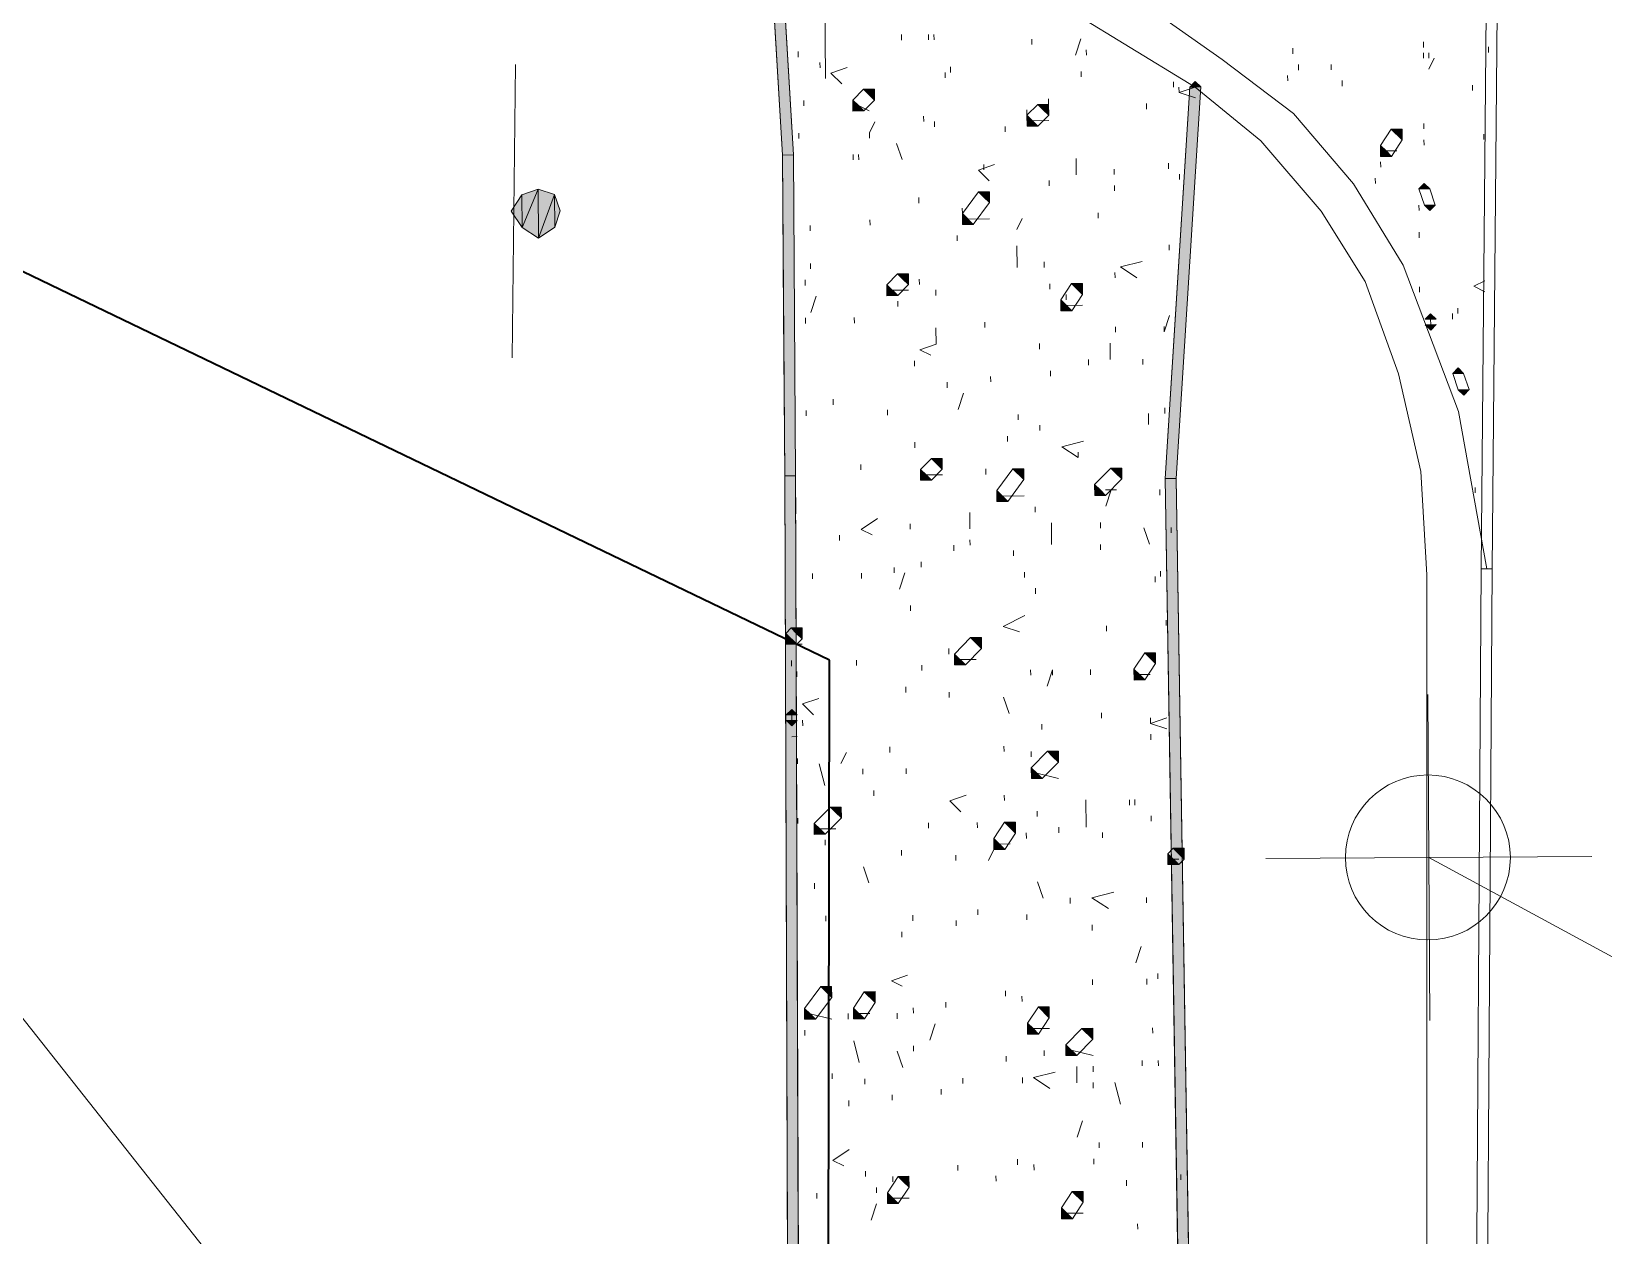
# Model space of a CAD drawing. Header units: inches. Extents: x -5728 to 15181, y 9834 to 15140.
# Drawn here: x 6551 to 6782.4, y 14161.2 to 14338.4 of the extents above; entities that cross this region are included whole.
import ezdxf

# ---------------------------------------------------------------- set-up
doc = ezdxf.new("R2010")
doc.units = ezdxf.units.IN
doc.header["$MEASUREMENT"] = 0
doc.linetypes.add('IMPORT-DASHEDX2 _4_', pattern=[0.1125, 0.075, -0.0375])
for name, color, linetype, lineweight in [('PDF_Geometry', 1, 'Continuous', 9), ('PDF_Solid Fills', 1, 'Continuous', 9), ('site plan converted for PDF_dwg', 1, 'Continuous', 9)]:
    doc.layers.add(name, color=color, linetype=linetype, lineweight=lineweight)

# ---------------------------------------------------------------- blocks, each defined once
blk = doc.blocks.new('site plan converted for PDF_dwg-1480341-SITE PLAN')
at = {"layer": 'PDF_Solid Fills'}
for points in [[(4547.32, 4440.2), (4548.92, 4440.2), (4547.32, 4470.6), (4545.72, 4470.6)], [(4560.92, 4448.2), (4559.32, 4449.8), (4560.92, 4449.8)], [(4603.32, 4392.2), (4604.92, 4392.2), (4608.92, 4449.8), (4607.32, 4449.8), (4605, 4416.4)], [(4607.32, 4449.8), (4608.12, 4450.6), (4608.92, 4449.8), (4608.12, 4449.8)], [(4557.72, 4446.6), (4557.72, 4448.2), (4559.32, 4446.6)], [(4586.52, 4445.8), (4584.92, 4447.4), (4586.52, 4447.4)], [(4583.32, 4444.2), (4583.32, 4445.8), (4584.92, 4444.2)], [(4638.52, 4441.8), (4636.92, 4443.4), (4638.52, 4443.4)], [(4547.32, 4393), (4548.92, 4393), (4548.92, 4440.2), (4547.32, 4440.2), (4547.32, 4416.78)], [(4635.32, 4439.4), (4635.32, 4441), (4636.92, 4439.4)], [(4640.92, 4434.6), (4641.72, 4435.4), (4642.52, 4434.6), (4641.72, 4434.6)], [(4577.72, 4433), (4576.12, 4434.6), (4577.72, 4434.6)], [(4573.72, 4429.8), (4573.72, 4431.4), (4575.32, 4429.8)], [(4642.52, 4431.4), (4641.72, 4432.2), (4643.32, 4432.2)], [(4562.52, 4419.4), (4562.52, 4421), (4564.12, 4419.4)], [(4565.72, 4421), (4564.12, 4422.6), (4565.72, 4422.6)], [(4591.32, 4419.4), (4589.72, 4421), (4591.32, 4421)], [(4588.12, 4417), (4588.12, 4418.6), (4589.72, 4417)], [(4641.72, 4415.4), (4642.57, 4416.15), (4643.32, 4415.4), (4642.52, 4415.4)], [(4645.72, 4407.4), (4646.52, 4408.2), (4647.32, 4407.4), (4646.52, 4407.4)], [(4647.32, 4404.2), (4646.52, 4405), (4648.12, 4405)], [(4570.52, 4393.8), (4568.92, 4395.4), (4570.52, 4395.4)], [(4567.32, 4392.2), (4567.32, 4393.8), (4568.92, 4392.2)], [(4582.52, 4392.2), (4580.92, 4393.8), (4582.52, 4393.8)], [(4596.92, 4392.2), (4595.32, 4393.8), (4596.92, 4393.8)], [(4546.52, 4140.2), (4548.12, 4140.2), (4548.92, 4393), (4547.32, 4393), (4546.62, 4171.44)], [(4592.92, 4389.8), (4592.92, 4391.4), (4594.52, 4389.8)], [(4605.72, 4137), (4607.32, 4137), (4604.92, 4392.2), (4603.32, 4392.2), (4605.4, 4171.05)], [(4578.52, 4389), (4578.52, 4390.6), (4580.12, 4389)], [(4549.72, 4369), (4548.12, 4370.6), (4549.72, 4370.6)], [(4547.32, 4368.2), (4547.32, 4369.8), (4548.92, 4368.2)], [(4576.12, 4367.4), (4574.52, 4369), (4576.12, 4369)], [(4572.12, 4365), (4572.12, 4366.6), (4573.72, 4365)], [(4601.72, 4365), (4600.12, 4366.6), (4601.72, 4366.6)], [(4598.52, 4362.6), (4598.52, 4364.2), (4600.12, 4362.6)], [(4547.32, 4357.8), (4548.12, 4358.6), (4548.92, 4357.8), (4548.12, 4357.8)], [(4587.32, 4350.6), (4585.72, 4352.2), (4587.32, 4352.2)], [(4583.32, 4348.2), (4583.32, 4349.8), (4584.92, 4348.2)], [(4555.32, 4342.6), (4553.72, 4344.2), (4555.32, 4344.2)], [(4551.32, 4340.2), (4551.32, 4341.8), (4552.92, 4340.2)], [(4580.92, 4340.2), (4579.32, 4341.8), (4580.92, 4341.8)], [(4577.72, 4337.8), (4577.72, 4339.4), (4579.32, 4337.8)], [(4605.72, 4336.2), (4604.12, 4337.8), (4605.72, 4337.8)], [(4603.32, 4335.4), (4603.32, 4337), (4604.92, 4335.4)], [(4553.72, 4316.2), (4552.12, 4317.8), (4553.72, 4317.8)], [(4560.12, 4315.4), (4558.52, 4317), (4560.12, 4317)], [(4549.72, 4313), (4549.72, 4314.6), (4551.32, 4313)], [(4556.92, 4313), (4556.92, 4314.6), (4558.52, 4313)], [(4585.72, 4313), (4584.12, 4314.6), (4585.72, 4314.6)], [(4582.52, 4310.6), (4582.52, 4312.2), (4584.12, 4310.6)], [(4592.12, 4309.8), (4590.52, 4311.4), (4592.12, 4311.4)], [(4588.12, 4307.4), (4588.12, 4309), (4589.72, 4307.4)], [(4564.92, 4288.2), (4563.32, 4289.8), (4564.92, 4289.8)], [(4561.72, 4285.8), (4561.72, 4287.4), (4563.32, 4285.8)], [(4590.52, 4285.8), (4588.92, 4287.4), (4590.52, 4287.4)], [(4587.32, 4283.4), (4587.32, 4285), (4588.92, 4283.4)]]:
    blk.add_hatch(color=147, dxfattribs=at).paths.add_polyline_path(points, flags=0)
at = {"layer": 'PDF_Solid Fills', "lineweight": 15}
for points in [[(4511.32, 4428.2), (4511.32, 4435.4), (4508.92, 4429.8)], [(4508.92, 4429.8), (4508.92, 4434.6), (4511.32, 4435.4)], [(4511.32, 4428.2), (4511.32, 4435.4), (4513.72, 4434.6)], [(4508.92, 4429.8), (4508.92, 4434.6), (4507.32, 4432.2)], [(4511.32, 4428.2), (4513.72, 4429.8), (4513.72, 4434.6)], [(4513.72, 4429.8), (4513.72, 4434.6), (4514.52, 4432.2)], [(4642.52, 4413.8), (4641.72, 4414.6), (4643.32, 4414.6)], [(4548.12, 4356.2), (4547.32, 4357), (4548.92, 4357)]]:
    blk.add_hatch(color=155, dxfattribs=at).paths.add_polyline_path(points, flags=0)
at = {"layer": 'PDF_Geometry', "color": 155, "lineweight": 15}
for p, q in [((4553.72, 4451.4), (4553.72, 4499.4)), ((4564.92, 4457.8), (4564.92, 4457)), ((4568.92, 4457.8), (4568.92, 4457)), ((4569.72, 4457.8), (4569.72, 4457)), ((4584.12, 4457), (4584.12, 4456.2)), ((4590.52, 4454.6), (4591.32, 4457)), ((4641.72, 4456.2), (4641.72, 4455.4)), ((4507.32, 4410.6), (4508.12, 4453.8)), ((4549.72, 4455.4), (4549.72, 4454.6)), ((4552.92, 4453.8), (4552.92, 4453)), ((4592.12, 4455.4), (4592.12, 4454.6)), ((4622.52, 4455.4), (4622.52, 4454.6)), ((4641.72, 4454.6), (4641.72, 4453.8)), ((4642.52, 4454.6), (4642.52, 4453.8)), ((4642.52, 4452.2), (4643.32, 4453.8)), ((4651.32, 4455.4), (4651.32, 4454.6)), ((4571.32, 4452.2), (4571.32, 4451.4)), ((4572.12, 4453), (4572.12, 4452.2)), ((4591.32, 4452.2), (4591.32, 4451.4)), ((4621.72, 4451.4), (4621.72, 4450.6)), ((4623.32, 4453), (4623.32, 4452.2)), ((4628.12, 4453), (4628.12, 4452.2)), ((4604.92, 4450.6), (4604.92, 4449.8)), ((4605.72, 4449.8), (4605.72, 4449)), ((4629.72, 4450.6), (4629.72, 4449.8)), ((4648.92, 4449.8), (4648.92, 4449)), ((4550.52, 4448.2), (4550.52, 4447.4)), ((4558.52, 4447.4), (4560.12, 4446.6)), ((4583.32, 4446.6), (4583.32, 4445.8)), ((4586.52, 4448.2), (4586.52, 4447.4)), ((4600.92, 4447.4), (4600.92, 4446.6)), ((4568.12, 4445.8), (4568.12, 4445)), ((4569.72, 4445), (4569.72, 4444.2)), ((4580.12, 4444.2), (4580.12, 4443.4)), ((4584.12, 4445), (4586.52, 4445)), ((4641.72, 4444.2), (4641.72, 4443.4)), ((4549.72, 4443.4), (4549.72, 4442.6)), ((4564.92, 4439.4), (4564.12, 4441.8)), ((4641.72, 4441.8), (4641.72, 4441)), ((4650.52, 4442.6), (4650.52, 4441.8)), ((4557.72, 4440.2), (4557.72, 4439.4)), ((4558.52, 4440.2), (4558.52, 4439.4)), ((4590.52, 4437), (4590.52, 4439.4)), ((4636.12, 4440.2), (4637.72, 4440.2)), ((4576.92, 4438.6), (4576.92, 4437.8)), ((4596.12, 4437.8), (4596.12, 4437)), ((4604.12, 4438.6), (4604.12, 4437.8)), ((4605.72, 4437), (4605.72, 4436.2)), ((4635.32, 4438.6), (4635.32, 4437.8)), ((4586.52, 4436.2), (4586.52, 4435.4)), ((4596.12, 4435.4), (4596.12, 4434.6)), ((4634.52, 4436.2), (4634.52, 4435.4)), ((4567.32, 4433.8), (4567.32, 4433)), ((4548.92, 4431.4), (4548.92, 4430.6)), ((4560.12, 4430.6), (4560.12, 4429.8)), ((4573.72, 4432.2), (4573.72, 4431.4)), ((4574.52, 4430.6), (4577.72, 4430.6)), ((4581.72, 4429), (4582.52, 4430.6)), ((4593.72, 4431.4), (4593.72, 4430.6)), ((4640.92, 4432.2), (4640.92, 4431.4)), ((4551.32, 4429.8), (4551.32, 4429)), ((4572.92, 4428.2), (4572.92, 4427.4)), ((4640.92, 4428.2), (4640.92, 4427.4)), ((4581.72, 4423.4), (4581.72, 4426.6)), ((4604.12, 4426.6), (4604.12, 4425.8)), ((4551.32, 4424.2), (4551.32, 4423.4)), ((4585.72, 4424.2), (4585.72, 4423.4)), ((4550.52, 4421.8), (4550.52, 4421)), ((4567.32, 4421.8), (4567.32, 4421)), ((4586.52, 4421), (4586.52, 4420.2)), ((4596.12, 4422.6), (4596.12, 4421.8)), ((4548.92, 4419.4), (4548.92, 4418.6)), ((4551.32, 4417), (4552.12, 4419.4)), ((4563.32, 4420.2), (4565.72, 4420.2)), ((4564.12, 4418.6), (4564.12, 4417.8)), ((4569.72, 4420.2), (4569.72, 4419.4)), ((4588.92, 4419.4), (4588.92, 4418.6)), ((4640.92, 4420.2), (4640.92, 4419.4)), ((4550.52, 4416.2), (4550.52, 4415.4)), ((4557.72, 4416.2), (4557.72, 4415.4)), ((4588.92, 4417.8), (4591.32, 4417.8)), ((4645.72, 4416.2), (4645.72, 4415.4)), ((4646.52, 4417), (4646.52, 4416.2)), ((4576.92, 4415.4), (4576.92, 4414.6)), ((4596.12, 4414.6), (4596.12, 4413.8)), ((4642.52, 4415.4), (4642.52, 4414.6)), ((4584.92, 4412.2), (4584.92, 4411.4)), ((4595.32, 4409.8), (4595.32, 4412.2)), ((4566.52, 4409.8), (4566.52, 4409)), ((4592.12, 4409.8), (4592.12, 4409)), ((4600.12, 4409.8), (4600.12, 4409)), ((4577.72, 4407.4), (4577.72, 4406.6)), ((4586.52, 4408.2), (4586.52, 4407.4)), ((4571.32, 4406.6), (4571.32, 4405.8)), ((4572.92, 4402.6), (4573.72, 4405)), ((4550.52, 4402.6), (4550.52, 4401.8)), ((4554.52, 4404.2), (4554.52, 4403.4)), ((4562.52, 4402.6), (4562.52, 4401.8)), ((4603.32, 4402.6), (4603.32, 4401.8)), ((4581.72, 4401.8), (4581.72, 4401)), ((4584.92, 4400.2), (4584.92, 4399.4)), ((4566.52, 4397.8), (4566.52, 4397)), ((4580.12, 4398.6), (4580.12, 4397.8)), ((4558.52, 4394.6), (4558.52, 4393.8)), ((4576.92, 4393.8), (4576.92, 4393)), ((4548.92, 4387.4), (4548.92, 4389.8)), ((4579.32, 4389.8), (4582.52, 4389.8)), ((4594.52, 4390.6), (4596.12, 4390.6)), ((4594.52, 4388.2), (4595.32, 4390.6)), ((4602.52, 4390.6), (4602.52, 4389.8)), ((4648.92, 4390.6), (4648.92, 4389.8)), ((4574.52, 4385), (4574.52, 4387.4)), ((4584.12, 4388.2), (4584.12, 4387.4)), ((4555.32, 4384.2), (4555.32, 4383.4)), ((4565.72, 4385.8), (4565.72, 4385)), ((4586.52, 4382.6), (4586.52, 4385.8)), ((4593.72, 4385.8), (4593.72, 4385)), ((4600.92, 4382.6), (4600.12, 4385)), ((4604.12, 4385), (4604.12, 4384.2)), ((4572.12, 4382.6), (4572.12, 4381.8)), ((4574.52, 4383.4), (4574.52, 4382.6)), ((4580.92, 4381.8), (4580.92, 4381)), ((4593.72, 4382.6), (4593.72, 4381.8)), ((4563.32, 4379.4), (4563.32, 4378.6)), ((4567.32, 4380.2), (4567.32, 4379.4)), ((4551.32, 4378.6), (4551.32, 4377.8)), ((4558.52, 4378.6), (4558.52, 4377.8)), ((4564.12, 4376.2), (4564.92, 4378.6)), ((4582.52, 4378.6), (4582.52, 4377.8)), ((4601.72, 4377.8), (4601.72, 4377)), ((4602.52, 4378.6), (4602.52, 4377.8)), ((4584.12, 4376.2), (4584.12, 4375.4)), ((4565.72, 4373.8), (4565.72, 4373)), ((4594.52, 4370.6), (4594.52, 4369.8)), ((4603.32, 4371.4), (4603.32, 4370.6)), ((4548.12, 4368.2), (4549.72, 4368.2)), ((4548.12, 4365.8), (4548.12, 4365)), ((4557.72, 4365.8), (4557.72, 4365)), ((4571.32, 4367.4), (4571.32, 4366.6)), ((4572.92, 4365.8), (4575.32, 4365.8)), ((4601.72, 4366.6), (4601.72, 4365.8)), ((4548.92, 4364.2), (4548.92, 4363.4)), ((4567.32, 4365), (4567.32, 4364.2)), ((4583.32, 4364.2), (4583.32, 4363.4)), ((4592.12, 4364.2), (4592.12, 4363.4)), ((4599.32, 4363.4), (4600.92, 4363.4)), ((4553.72, 4360.2), (4553.72, 4362.6)), ((4564.92, 4361.8), (4564.92, 4361)), ((4571.32, 4361), (4571.32, 4360.2)), ((4580.12, 4357.8), (4579.32, 4360.2)), ((4641.72, 4312.2), (4641.72, 4360.2)), ((4548.12, 4357.8), (4548.12, 4357)), ((4549.72, 4357), (4549.72, 4356.2)), ((4584.92, 4356.2), (4584.92, 4355.4)), ((4593.72, 4357.8), (4593.72, 4357)), ((4600.92, 4357), (4600.92, 4356.2)), ((4548.12, 4354.6), (4548.92, 4354.6)), ((4600.92, 4354.6), (4600.92, 4353.8)), ((4548.92, 4351.4), (4548.92, 4350.6)), ((4555.32, 4350.6), (4556.12, 4352.2)), ((4562.52, 4353), (4562.52, 4352.2)), ((4579.32, 4353), (4579.32, 4352.2)), ((4583.32, 4352.2), (4583.32, 4351.4)), ((4552.92, 4347.4), (4552.12, 4350.6)), ((4558.52, 4349.8), (4558.52, 4349)), ((4564.92, 4349.8), (4564.92, 4349)), ((4584.12, 4349), (4587.32, 4348.2)), ((4560.12, 4346.6), (4560.12, 4345.8)), ((4579.32, 4345.8), (4579.32, 4345)), ((4591.32, 4341), (4591.32, 4345)), ((4597.72, 4345), (4597.72, 4344.2)), ((4598.52, 4345), (4598.52, 4344.2)), ((4548.92, 4342.6), (4548.92, 4341.8)), ((4584.12, 4343.4), (4584.12, 4342.6)), ((4600.92, 4342.6), (4600.92, 4341.8)), ((4552.12, 4341), (4554.52, 4341)), ((4568.12, 4341.8), (4568.12, 4341)), ((4575.32, 4341.8), (4575.32, 4341)), ((4582.52, 4340.2), (4582.52, 4339.4)), ((4587.32, 4341), (4587.32, 4340.2)), ((4593.72, 4340.2), (4593.72, 4339.4)), ((4552.92, 4339.4), (4552.92, 4338.6)), ((4564.12, 4337.8), (4564.12, 4337)), ((4576.92, 4336.2), (4577.72, 4337.8)), ((4578.52, 4338.6), (4580.12, 4338.6)), ((4559.32, 4333), (4558.52, 4335.4)), ((4572.12, 4337), (4572.12, 4336.2)), ((4604.12, 4336.2), (4604.92, 4336.2)), ((4617.72, 4336.2), (4665.72, 4336.2)), ((4551.32, 4333), (4551.32, 4332.2)), ((4584.92, 4330.6), (4584.12, 4333)), ((4588.92, 4330.6), (4588.92, 4329.8)), ((4600.12, 4330.6), (4600.12, 4329.8)), ((4575.32, 4329), (4575.32, 4328.2)), ((4552.92, 4328.2), (4552.92, 4327.4)), ((4565.72, 4328.2), (4565.72, 4327.4)), ((4572.12, 4327.4), (4572.12, 4326.6)), ((4582.52, 4328.2), (4582.52, 4327.4)), ((4592.12, 4326.6), (4592.12, 4325.8)), ((4564.12, 4325.8), (4564.12, 4325)), ((4598.52, 4321), (4599.32, 4323.4)), ((4601.72, 4319.4), (4601.72, 4318.6)), ((4579.32, 4317), (4579.32, 4316.2)), ((4592.12, 4318.6), (4592.12, 4317.8)), ((4600.12, 4318.6), (4600.12, 4317.8)), ((4565.72, 4314.6), (4565.72, 4313.8)), ((4570.52, 4315.4), (4570.52, 4314.6)), ((4581.72, 4316.2), (4581.72, 4315.4)), ((4550.52, 4313.8), (4553.72, 4313)), ((4556.12, 4313.8), (4556.12, 4313)), ((4557.72, 4313.8), (4559.32, 4313.8)), ((4563.32, 4313.8), (4563.32, 4313)), ((4568.12, 4309.8), (4568.92, 4312.2)), ((4549.72, 4311.4), (4549.72, 4310.6)), ((4557.72, 4306.6), (4556.92, 4309.8)), ((4583.32, 4311.4), (4585.72, 4311.4)), ((4600.92, 4311.4), (4600.92, 4310.6)), ((4564.12, 4305.8), (4563.32, 4308.2)), ((4565.72, 4309), (4565.72, 4308.2)), ((4584.92, 4308.2), (4584.92, 4307.4)), ((4588.92, 4308.2), (4592.12, 4307.4)), ((4579.32, 4307.4), (4579.32, 4306.6)), ((4589.72, 4303.4), (4589.72, 4305.8)), ((4592.12, 4305.8), (4592.12, 4305)), ((4599.32, 4306.6), (4599.32, 4305.8)), ((4601.72, 4306.6), (4601.72, 4305.8)), ((4604.12, 4307.4), (4604.12, 4306.6)), ((4553.72, 4305), (4553.72, 4304.2)), ((4558.52, 4304.2), (4558.52, 4303.4)), ((4572.92, 4304.2), (4572.92, 4303.4)), ((4581.72, 4304.2), (4581.72, 4303.4)), ((4592.12, 4303.4), (4592.12, 4302.6)), ((4596.12, 4300.2), (4595.32, 4303.4)), ((4556.12, 4301), (4556.12, 4300.2)), ((4562.52, 4301.8), (4562.52, 4301)), ((4569.72, 4302.6), (4569.72, 4301.8)), ((4589.72, 4295.4), (4590.52, 4297.8)), ((4592.92, 4294.6), (4592.92, 4293.8)), ((4599.32, 4294.6), (4599.32, 4293.8)), ((4572.12, 4291.4), (4572.12, 4290.6)), ((4580.92, 4292.2), (4580.92, 4291.4)), ((4583.32, 4291.4), (4583.32, 4290.6)), ((4592.12, 4292.2), (4592.12, 4291.4)), ((4558.52, 4290.6), (4558.52, 4289.8)), ((4562.52, 4289.8), (4562.52, 4289)), ((4577.72, 4289.8), (4577.72, 4289)), ((4596.92, 4289), (4596.92, 4288.2)), ((4551.32, 4287.4), (4551.32, 4286.6)), ((4560.12, 4288.2), (4560.12, 4287.4)), ((4559.32, 4283.4), (4560.12, 4285.8)), ((4562.52, 4286.6), (4564.92, 4286.6)), ((4588.12, 4284.2), (4590.52, 4284.2)), ((4598.52, 4282.6), (4598.52, 4281.8))]:
    blk.add_line(p, q, dxfattribs=at)
at = {"layer": 'PDF_Geometry', "color": 147, "flags": 128}
for points in [[(4650.52, 4378.6), (4651.32, 4378.6), (4660.92, 4990.6), (4659.32, 4990.6), (4649.72, 4378.6)], [(4547.32, 4440.2), (4548.92, 4440.2), (4547.32, 4470.6), (4545.72, 4470.6)], [(4603.32, 4392.2), (4604.92, 4392.2), (4608.92, 4449.8), (4607.32, 4449.8)], [(4547.32, 4393), (4548.92, 4393), (4548.92, 4440.2), (4547.32, 4440.2)], [(4546.52, 4140.2), (4548.12, 4140.2), (4548.92, 4393), (4547.32, 4393)], [(4605.72, 4137), (4607.32, 4137), (4604.92, 4392.2), (4603.32, 4392.2)], [(4647.32, 4136.2), (4648.12, 4136.2), (4651.32, 4378.6), (4649.72, 4378.6), (4646.52, 4136.2)]]:
    blk.add_lwpolyline(points, close=True, dxfattribs=at)
at = {"layer": 'PDF_Geometry', "color": 157, "lineweight": 35, "flags": 128}
blk.add_lwpolyline([(1834.52, 362.6), (4520.12, 325), (4553.72, 4365.8), (4155.32, 4561), (679.32, 1833.8)], close=True, dxfattribs=at)
at = {"layer": 'PDF_Geometry', "color": 155, "lineweight": 15, "flags": 128}
for points in [[(4650.52, 4378.6), (4646.52, 4401.8), (4638.52, 4423.4), (4631.32, 4435.4), (4622.52, 4445.8), (4612.12, 4453.8), (4600.92, 4461.8), (4593.72, 4465.8), (4576.12, 4473), (4553.72, 4475.4)], [(4592.92, 2442.6), (4603.32, 2449), (4612.92, 2457.8), (4620.12, 2468.2), (4624.92, 2480.2), (4626.52, 2492.2), (4628.92, 2640.2), (4632.92, 2938.6), (4633.72, 3253.8), (4637.72, 3541), (4638.52, 3842.6), (4640.12, 4138.6), (4641.72, 4377.8), (4640.92, 4393), (4637.72, 4407.4), (4632.92, 4421), (4626.52, 4431.4), (4617.72, 4441.8), (4608.12, 4449.8), (4597.72, 4456.2), (4591.32, 4460.2), (4574.52, 4467.4), (4553.72, 4471.4)], [(4556.12, 4450.6), (4554.52, 4452.2), (4556.92, 4453)], [(4608.12, 4448.2), (4605.72, 4449), (4608.12, 4449.8)], [(4560.12, 4442.6), (4560.12, 4443.4), (4560.92, 4445)], [(4577.72, 4436.2), (4576.12, 4437.8), (4578.52, 4438.6)], [(4599.32, 4421.8), (4596.92, 4423.4), (4600.12, 4424.2)], [(4650.52, 4419.4), (4648.92, 4420.2), (4650.52, 4421)], [(4603.32, 4414.6), (4603.32, 4413.8), (4604.12, 4416.2)], [(4568.92, 4410.6), (4567.32, 4411.4), (4569.72, 4412.2), (4569.72, 4414.6)], [(4600.92, 4401.8), (4600.92, 4401), (4600.92, 4400.2)], [(4590.52, 4396.2), (4590.52, 4395.4), (4588.12, 4397), (4591.32, 4397.8)], [(4568.12, 4392.2), (4568.12, 4393), (4570.52, 4393)], [(4560.12, 4384.2), (4558.52, 4385), (4560.92, 4386.6)], [(4581.72, 4369.8), (4579.32, 4370.6), (4582.52, 4372.2)], [(4585.72, 4361.8), (4586.52, 4364.2), (4586.52, 4363.4)], [(4551.32, 4357.8), (4549.72, 4359.4), (4552.12, 4360.2)], [(4603.32, 4355.4), (4600.92, 4356.2), (4603.32, 4357)], [(4572.92, 4343.4), (4571.32, 4345), (4573.72, 4345.8)], [(4641.72, 4336.2), (4705.72, 4301), (4729.72, 4301)], [(4594.52, 4329), (4592.12, 4330.6), (4595.32, 4331.4)], [(4466.52, 4273), (4429.72, 4320.2), (4312.12, 4313), (4304.12, 4314.6), (4296.12, 4313.8), (4290.52, 4311.4), (4285.72, 4307.4), (4282.52, 4301), (4280.92, 4294.6), (4280.92, 4276.2)], [(4564.12, 4317.8), (4562.52, 4318.6), (4564.92, 4319.4)], [(4585.72, 4302.6), (4583.32, 4304.2), (4586.52, 4305)], [(4555.32, 4291.4), (4553.72, 4292.2), (4556.12, 4293.8)]]:
    blk.add_lwpolyline(points, dxfattribs=at)
at = {"layer": 'PDF_Geometry', "color": 147, "flags": 128}
for points in [[(4559.32, 4446.6), (4560.92, 4448.2), (4560.12, 4449), (4559.32, 4449.8), (4557.72, 4448.2), (4558.52, 4447.4), (4559.32, 4446.6), (4557.72, 4446.6), (4557.72, 4448.2)], [(4559.32, 4449.8), (4560.92, 4449.8), (4560.92, 4448.2)], [(4607.32, 4449.8), (4608.12, 4450.6), (4608.92, 4449.8)], [(4584.92, 4444.2), (4586.52, 4445.8), (4585.72, 4446.6), (4584.92, 4447.4), (4583.32, 4445.8), (4584.12, 4445), (4584.92, 4444.2), (4583.32, 4444.2), (4583.32, 4445.8)], [(4584.92, 4447.4), (4586.52, 4447.4), (4586.52, 4445.8)], [(4636.92, 4439.4), (4638.52, 4441.8), (4637.72, 4442.6), (4636.92, 4443.4), (4635.32, 4441), (4636.12, 4440.2), (4636.92, 4439.4), (4635.32, 4439.4), (4635.32, 4441)], [(4636.92, 4443.4), (4638.52, 4443.4), (4638.52, 4441.8)], [(4640.92, 4434.6), (4641.72, 4435.4), (4642.52, 4434.6)], [(4575.32, 4429.8), (4577.72, 4433), (4576.92, 4433.8), (4576.12, 4434.6), (4573.72, 4431.4), (4574.52, 4430.6), (4575.32, 4429.8), (4573.72, 4429.8), (4573.72, 4431.4)], [(4576.12, 4434.6), (4577.72, 4434.6), (4577.72, 4433)], [(4643.32, 4432.2), (4642.52, 4434.6), (4640.92, 4434.6), (4641.72, 4432.2), (4642.52, 4432.2), (4643.32, 4432.2), (4642.52, 4431.4), (4641.72, 4432.2)], [(4564.12, 4419.4), (4565.72, 4421), (4564.92, 4421.8), (4564.12, 4422.6), (4562.52, 4421), (4563.32, 4420.2), (4564.12, 4419.4), (4562.52, 4419.4), (4562.52, 4421)], [(4564.12, 4422.6), (4565.72, 4422.6), (4565.72, 4421)], [(4589.72, 4417), (4591.32, 4419.4), (4590.52, 4420.2), (4589.72, 4421), (4588.12, 4418.6), (4588.92, 4417.8), (4589.72, 4417), (4588.12, 4417), (4588.12, 4418.6)], [(4589.72, 4421), (4591.32, 4421), (4591.32, 4419.4)], [(4641.72, 4415.4), (4642.52, 4416.2), (4643.32, 4415.4)], [(4643.32, 4414.6), (4642.52, 4413.8), (4641.72, 4414.6)], [(4645.72, 4407.4), (4646.52, 4408.2), (4647.32, 4407.4)], [(4648.12, 4405), (4647.32, 4407.4), (4645.72, 4407.4), (4646.52, 4405), (4647.32, 4405), (4648.12, 4405), (4647.32, 4404.2), (4646.52, 4405)], [(4568.92, 4392.2), (4570.52, 4393.8), (4569.72, 4394.6), (4568.92, 4395.4), (4567.32, 4393.8), (4568.12, 4393), (4568.92, 4392.2), (4567.32, 4392.2), (4567.32, 4393.8)], [(4568.92, 4395.4), (4570.52, 4395.4), (4570.52, 4393.8)], [(4580.12, 4389), (4582.52, 4392.2), (4581.72, 4393), (4580.92, 4393.8), (4578.52, 4390.6), (4579.32, 4389.8), (4580.12, 4389), (4578.52, 4389), (4578.52, 4390.6)], [(4580.92, 4393.8), (4582.52, 4393.8), (4582.52, 4392.2)], [(4594.52, 4389.8), (4596.92, 4392.2), (4596.12, 4393), (4595.32, 4393.8), (4592.92, 4391.4), (4593.72, 4390.6), (4594.52, 4389.8), (4592.92, 4389.8), (4592.92, 4391.4)], [(4595.32, 4393.8), (4596.92, 4393.8), (4596.92, 4392.2)], [(4548.92, 4368.2), (4549.72, 4369), (4548.92, 4369.8), (4548.12, 4370.6), (4547.32, 4369.8), (4548.12, 4369), (4548.92, 4368.2), (4547.32, 4368.2), (4547.32, 4369.8)], [(4548.12, 4370.6), (4549.72, 4370.6), (4549.72, 4369)], [(4573.72, 4365), (4576.12, 4367.4), (4575.32, 4368.2), (4574.52, 4369), (4572.12, 4366.6), (4572.92, 4365.8), (4573.72, 4365), (4572.12, 4365), (4572.12, 4366.6)], [(4574.52, 4369), (4576.12, 4369), (4576.12, 4367.4)], [(4600.12, 4362.6), (4601.72, 4365), (4600.92, 4365.8), (4600.12, 4366.6), (4598.52, 4364.2), (4599.32, 4363.4), (4600.12, 4362.6), (4598.52, 4362.6), (4598.52, 4364.2)], [(4600.12, 4366.6), (4601.72, 4366.6), (4601.72, 4365)], [(4547.32, 4357.8), (4548.12, 4358.6), (4548.92, 4357.8)], [(4548.92, 4357), (4548.12, 4356.2), (4547.32, 4357)], [(4584.92, 4348.2), (4587.32, 4350.6), (4586.52, 4351.4), (4585.72, 4352.2), (4583.32, 4349.8), (4584.12, 4349), (4584.92, 4348.2), (4583.32, 4348.2), (4583.32, 4349.8)], [(4585.72, 4352.2), (4587.32, 4352.2), (4587.32, 4350.6)], [(4552.92, 4340.2), (4555.32, 4342.6), (4554.52, 4343.4), (4553.72, 4344.2), (4551.32, 4341.8), (4552.12, 4341), (4552.92, 4340.2), (4551.32, 4340.2), (4551.32, 4341.8)], [(4553.72, 4344.2), (4555.32, 4344.2), (4555.32, 4342.6)], [(4579.32, 4337.8), (4580.92, 4340.2), (4580.12, 4341), (4579.32, 4341.8), (4577.72, 4339.4), (4578.52, 4338.6), (4579.32, 4337.8), (4577.72, 4337.8), (4577.72, 4339.4)], [(4579.32, 4341.8), (4580.92, 4341.8), (4580.92, 4340.2)], [(4604.92, 4335.4), (4605.72, 4336.2), (4604.92, 4337), (4604.12, 4337.8), (4603.32, 4337), (4604.12, 4336.2), (4604.92, 4335.4), (4603.32, 4335.4), (4603.32, 4337)], [(4604.12, 4337.8), (4605.72, 4337.8), (4605.72, 4336.2)], [(4551.32, 4313), (4553.72, 4316.2), (4552.92, 4317), (4552.12, 4317.8), (4549.72, 4314.6), (4550.52, 4313.8), (4551.32, 4313), (4549.72, 4313), (4549.72, 4314.6)], [(4552.12, 4317.8), (4553.72, 4317.8), (4553.72, 4316.2)], [(4558.52, 4313), (4560.12, 4315.4), (4559.32, 4316.2), (4558.52, 4317), (4556.92, 4314.6), (4557.72, 4313.8), (4558.52, 4313), (4556.92, 4313), (4556.92, 4314.6)], [(4558.52, 4317), (4560.12, 4317), (4560.12, 4315.4)], [(4584.12, 4310.6), (4585.72, 4313), (4584.92, 4313.8), (4584.12, 4314.6), (4582.52, 4312.2), (4583.32, 4311.4), (4584.12, 4310.6), (4582.52, 4310.6), (4582.52, 4312.2)], [(4584.12, 4314.6), (4585.72, 4314.6), (4585.72, 4313)], [(4589.72, 4307.4), (4592.12, 4309.8), (4591.32, 4310.6), (4590.52, 4311.4), (4588.12, 4309), (4588.92, 4308.2), (4589.72, 4307.4), (4588.12, 4307.4), (4588.12, 4309)], [(4590.52, 4311.4), (4592.12, 4311.4), (4592.12, 4309.8)], [(4563.32, 4285.8), (4564.92, 4288.2), (4564.12, 4289), (4563.32, 4289.8), (4561.72, 4287.4), (4562.52, 4286.6), (4563.32, 4285.8), (4561.72, 4285.8), (4561.72, 4287.4)], [(4563.32, 4289.8), (4564.92, 4289.8), (4564.92, 4288.2)], [(4588.92, 4283.4), (4590.52, 4285.8), (4589.72, 4286.6), (4588.92, 4287.4), (4587.32, 4285), (4588.12, 4284.2), (4588.92, 4283.4), (4587.32, 4283.4), (4587.32, 4285)], [(4588.92, 4287.4), (4590.52, 4287.4), (4590.52, 4285.8)]]:
    blk.add_lwpolyline(points, dxfattribs=at)
at = {"layer": 'PDF_Geometry', "color": 155, "lineweight": 15, "flags": 128}
for points in [[(4514.52, 4432.2), (4513.72, 4434.6), (4511.32, 4435.4), (4508.92, 4434.6), (4507.32, 4432.2), (4508.92, 4429.8), (4511.32, 4428.2), (4513.72, 4429.8)], [(4604.92, 4289), (4604.92, 4289.8)]]:
    blk.add_lwpolyline(points, close=True, dxfattribs=at)
at = {"layer": 'PDF_Geometry', "color": 155, "lineweight": 15}
blk.add_circle((4641.58, 4336.2), 12.14, dxfattribs=at)
at = {"layer": 'PDF_Solid Fills', "color": 147}
for p, q in [((4545.72, 4470.6), (4547.32, 4440.2)), ((4548.92, 4440.2), (4547.32, 4470.6)), ((4560.92, 4448.2), (4559.32, 4449.8)), ((4559.32, 4449.8), (4560.92, 4449.8)), ((4560.92, 4449.8), (4560.92, 4448.2)), ((4604.92, 4392.2), (4608.92, 4449.8)), ((4607.32, 4449.8), (4605, 4416.4)), ((4607.32, 4449.8), (4608.12, 4450.6)), ((4608.92, 4449.8), (4607.32, 4449.8)), ((4608.12, 4449.8), (4607.32, 4449.8)), ((4608.12, 4450.6), (4608.92, 4449.8)), ((4608.92, 4449.8), (4608.12, 4449.8)), ((4557.72, 4446.6), (4557.72, 4448.2)), ((4557.72, 4448.2), (4559.32, 4446.6)), ((4559.32, 4446.6), (4557.72, 4446.6)), ((4586.52, 4445.8), (4584.92, 4447.4)), ((4584.92, 4447.4), (4586.52, 4447.4)), ((4586.52, 4447.4), (4586.52, 4445.8)), ((4583.32, 4444.2), (4583.32, 4445.8)), ((4583.32, 4445.8), (4584.92, 4444.2)), ((4584.92, 4444.2), (4583.32, 4444.2)), ((4638.52, 4441.8), (4636.92, 4443.4)), ((4636.92, 4443.4), (4638.52, 4443.4)), ((4638.52, 4443.4), (4638.52, 4441.8)), ((4548.92, 4440.2), (4547.32, 4440.2)), ((4547.32, 4440.2), (4547.32, 4416.78)), ((4547.32, 4440.2), (4548.92, 4440.2)), ((4548.92, 4393), (4548.92, 4440.2)), ((4635.32, 4439.4), (4635.32, 4441)), ((4635.32, 4441), (4636.92, 4439.4)), ((4636.92, 4439.4), (4635.32, 4439.4)), ((4640.92, 4434.6), (4641.72, 4435.4)), ((4641.72, 4435.4), (4642.52, 4434.6)), ((4577.72, 4433), (4576.12, 4434.6)), ((4576.12, 4434.6), (4577.72, 4434.6)), ((4577.72, 4434.6), (4577.72, 4433)), ((4641.72, 4434.6), (4640.92, 4434.6)), ((4642.52, 4434.6), (4641.72, 4434.6)), ((4573.72, 4429.8), (4573.72, 4431.4)), ((4573.72, 4431.4), (4575.32, 4429.8)), ((4642.52, 4431.4), (4641.72, 4432.2)), ((4641.72, 4432.2), (4643.32, 4432.2)), ((4643.32, 4432.2), (4642.52, 4431.4)), ((4575.32, 4429.8), (4573.72, 4429.8)), ((4562.52, 4419.4), (4562.52, 4421)), ((4562.52, 4421), (4564.12, 4419.4)), ((4565.72, 4421), (4564.12, 4422.6)), ((4564.12, 4422.6), (4565.72, 4422.6)), ((4565.72, 4422.6), (4565.72, 4421)), ((4591.32, 4419.4), (4589.72, 4421)), ((4589.72, 4421), (4591.32, 4421)), ((4591.32, 4421), (4591.32, 4419.4)), ((4564.12, 4419.4), (4562.52, 4419.4)), ((4588.12, 4417), (4588.12, 4418.6)), ((4588.12, 4418.6), (4589.72, 4417)), ((4547.32, 4416.78), (4547.32, 4393)), ((4589.72, 4417), (4588.12, 4417)), ((4605, 4416.4), (4603.32, 4392.2)), ((4641.72, 4415.4), (4642.57, 4416.15)), ((4642.52, 4415.4), (4641.72, 4415.4)), ((4643.32, 4415.4), (4642.52, 4415.4)), ((4642.57, 4416.15), (4643.32, 4415.4)), ((4645.72, 4407.4), (4646.52, 4408.2)), ((4646.52, 4407.4), (4645.72, 4407.4)), ((4646.52, 4408.2), (4647.32, 4407.4)), ((4647.32, 4407.4), (4646.52, 4407.4)), ((4647.32, 4404.2), (4646.52, 4405)), ((4646.52, 4405), (4648.12, 4405)), ((4648.12, 4405), (4647.32, 4404.2)), ((4570.52, 4393.8), (4568.92, 4395.4)), ((4568.92, 4395.4), (4570.52, 4395.4)), ((4570.52, 4395.4), (4570.52, 4393.8)), ((4567.32, 4392.2), (4567.32, 4393.8)), ((4567.32, 4393.8), (4568.92, 4392.2)), ((4582.52, 4392.2), (4580.92, 4393.8)), ((4580.92, 4393.8), (4582.52, 4393.8)), ((4582.52, 4393.8), (4582.52, 4392.2)), ((4596.92, 4392.2), (4595.32, 4393.8)), ((4595.32, 4393.8), (4596.92, 4393.8)), ((4596.92, 4393.8), (4596.92, 4392.2)), ((4547.32, 4393), (4546.62, 4171.44)), ((4548.92, 4393), (4547.32, 4393)), ((4547.32, 4393), (4548.92, 4393)), ((4548.12, 4140.2), (4548.92, 4393)), ((4568.92, 4392.2), (4567.32, 4392.2)), ((4592.92, 4389.8), (4592.92, 4391.4)), ((4592.92, 4391.4), (4594.52, 4389.8)), ((4604.92, 4392.2), (4603.32, 4392.2)), ((4603.32, 4392.2), (4605.4, 4171.05)), ((4603.32, 4392.2), (4604.92, 4392.2)), ((4607.32, 4137), (4604.92, 4392.2)), ((4578.52, 4389), (4578.52, 4390.6)), ((4578.52, 4390.6), (4580.12, 4389)), ((4580.12, 4389), (4578.52, 4389)), ((4594.52, 4389.8), (4592.92, 4389.8)), ((4549.72, 4369), (4548.12, 4370.6)), ((4548.12, 4370.6), (4549.72, 4370.6)), ((4549.72, 4370.6), (4549.72, 4369)), ((4547.32, 4368.2), (4547.32, 4369.8)), ((4547.32, 4369.8), (4548.92, 4368.2)), ((4548.92, 4368.2), (4547.32, 4368.2)), ((4576.12, 4367.4), (4574.52, 4369)), ((4574.52, 4369), (4576.12, 4369)), ((4576.12, 4369), (4576.12, 4367.4)), ((4572.12, 4365), (4572.12, 4366.6)), ((4572.12, 4366.6), (4573.72, 4365)), ((4601.72, 4365), (4600.12, 4366.6)), ((4600.12, 4366.6), (4601.72, 4366.6)), ((4601.72, 4366.6), (4601.72, 4365)), ((4573.72, 4365), (4572.12, 4365)), ((4598.52, 4362.6), (4598.52, 4364.2)), ((4598.52, 4364.2), (4600.12, 4362.6)), ((4600.12, 4362.6), (4598.52, 4362.6)), ((4547.32, 4357.8), (4548.12, 4358.6)), ((4548.12, 4358.6), (4548.92, 4357.8)), ((4548.12, 4357.8), (4547.32, 4357.8)), ((4548.92, 4357.8), (4548.12, 4357.8)), ((4587.32, 4350.6), (4585.72, 4352.2)), ((4585.72, 4352.2), (4587.32, 4352.2)), ((4587.32, 4352.2), (4587.32, 4350.6)), ((4583.32, 4348.2), (4583.32, 4349.8)), ((4583.32, 4349.8), (4584.92, 4348.2)), ((4584.92, 4348.2), (4583.32, 4348.2)), ((4555.32, 4342.6), (4553.72, 4344.2)), ((4553.72, 4344.2), (4555.32, 4344.2)), ((4555.32, 4344.2), (4555.32, 4342.6)), ((4551.32, 4340.2), (4551.32, 4341.8)), ((4551.32, 4341.8), (4552.92, 4340.2)), ((4552.92, 4340.2), (4551.32, 4340.2)), ((4580.92, 4340.2), (4579.32, 4341.8)), ((4579.32, 4341.8), (4580.92, 4341.8)), ((4580.92, 4341.8), (4580.92, 4340.2)), ((4577.72, 4337.8), (4577.72, 4339.4)), ((4577.72, 4339.4), (4579.32, 4337.8)), ((4579.32, 4337.8), (4577.72, 4337.8)), ((4605.72, 4336.2), (4604.12, 4337.8)), ((4604.12, 4337.8), (4605.72, 4337.8)), ((4605.72, 4337.8), (4605.72, 4336.2)), ((4603.32, 4335.4), (4603.32, 4337)), ((4603.32, 4337), (4604.92, 4335.4)), ((4604.92, 4335.4), (4603.32, 4335.4)), ((4553.72, 4316.2), (4552.12, 4317.8)), ((4552.12, 4317.8), (4553.72, 4317.8)), ((4553.72, 4317.8), (4553.72, 4316.2)), ((4560.12, 4315.4), (4558.52, 4317)), ((4558.52, 4317), (4560.12, 4317)), ((4560.12, 4317), (4560.12, 4315.4)), ((4549.72, 4313), (4549.72, 4314.6)), ((4549.72, 4314.6), (4551.32, 4313)), ((4556.92, 4313), (4556.92, 4314.6)), ((4556.92, 4314.6), (4558.52, 4313)), ((4585.72, 4313), (4584.12, 4314.6)), ((4584.12, 4314.6), (4585.72, 4314.6)), ((4585.72, 4314.6), (4585.72, 4313)), ((4551.32, 4313), (4549.72, 4313)), ((4558.52, 4313), (4556.92, 4313)), ((4582.52, 4310.6), (4582.52, 4312.2)), ((4582.52, 4312.2), (4584.12, 4310.6)), ((4584.12, 4310.6), (4582.52, 4310.6)), ((4592.12, 4309.8), (4590.52, 4311.4)), ((4590.52, 4311.4), (4592.12, 4311.4)), ((4592.12, 4311.4), (4592.12, 4309.8)), ((4588.12, 4307.4), (4588.12, 4309)), ((4588.12, 4309), (4589.72, 4307.4)), ((4589.72, 4307.4), (4588.12, 4307.4)), ((4564.92, 4288.2), (4563.32, 4289.8)), ((4563.32, 4289.8), (4564.92, 4289.8)), ((4564.92, 4289.8), (4564.92, 4288.2)), ((4561.72, 4285.8), (4561.72, 4287.4)), ((4561.72, 4287.4), (4563.32, 4285.8)), ((4590.52, 4285.8), (4588.92, 4287.4)), ((4588.92, 4287.4), (4590.52, 4287.4)), ((4590.52, 4287.4), (4590.52, 4285.8)), ((4563.32, 4285.8), (4561.72, 4285.8)), ((4587.32, 4283.4), (4587.32, 4285)), ((4587.32, 4285), (4588.92, 4283.4)), ((4588.92, 4283.4), (4587.32, 4283.4))]:
    blk.add_line(p, q, dxfattribs=at)
at = {"layer": 'PDF_Solid Fills', "color": 155, "lineweight": 15}
for p, q in [((4511.32, 4435.4), (4508.92, 4429.8)), ((4508.92, 4434.6), (4511.32, 4435.4)), ((4511.32, 4435.4), (4508.92, 4429.8)), ((4511.32, 4428.2), (4511.32, 4435.4)), ((4511.32, 4428.2), (4511.32, 4435.4)), ((4511.32, 4435.4), (4513.72, 4434.6)), ((4508.92, 4434.6), (4507.32, 4432.2)), ((4508.92, 4429.8), (4508.92, 4434.6)), ((4508.92, 4429.8), (4508.92, 4434.6)), ((4513.72, 4434.6), (4511.32, 4428.2)), ((4513.72, 4434.6), (4511.32, 4428.2)), ((4513.72, 4429.8), (4513.72, 4434.6)), ((4513.72, 4434.6), (4514.52, 4432.2)), ((4513.72, 4429.8), (4513.72, 4434.6)), ((4507.32, 4432.2), (4508.92, 4429.8)), ((4514.52, 4432.2), (4513.72, 4429.8)), ((4508.92, 4429.8), (4511.32, 4428.2)), ((4511.32, 4428.2), (4513.72, 4429.8)), ((4642.52, 4413.8), (4641.72, 4414.6)), ((4641.72, 4414.6), (4643.32, 4414.6)), ((4643.32, 4414.6), (4642.52, 4413.8)), ((4548.12, 4356.2), (4547.32, 4357)), ((4547.32, 4357), (4548.92, 4357)), ((4548.92, 4357), (4548.12, 4356.2))]:
    blk.add_line(p, q, dxfattribs=at)

msp = doc.modelspace()

# ---------------------------------------------------------------- block references
at = {"layer": 'site plan converted for PDF_dwg', "color": 147, "linetype": 'IMPORT-DASHEDX2 _4_', "rotation": 0.383349167194431}
msp.add_blockref('site plan converted for PDF_dwg-1480341-SITE PLAN', (2144.04, 9849.68), dxfattribs=at)

doc.saveas('drawing.dxf')
